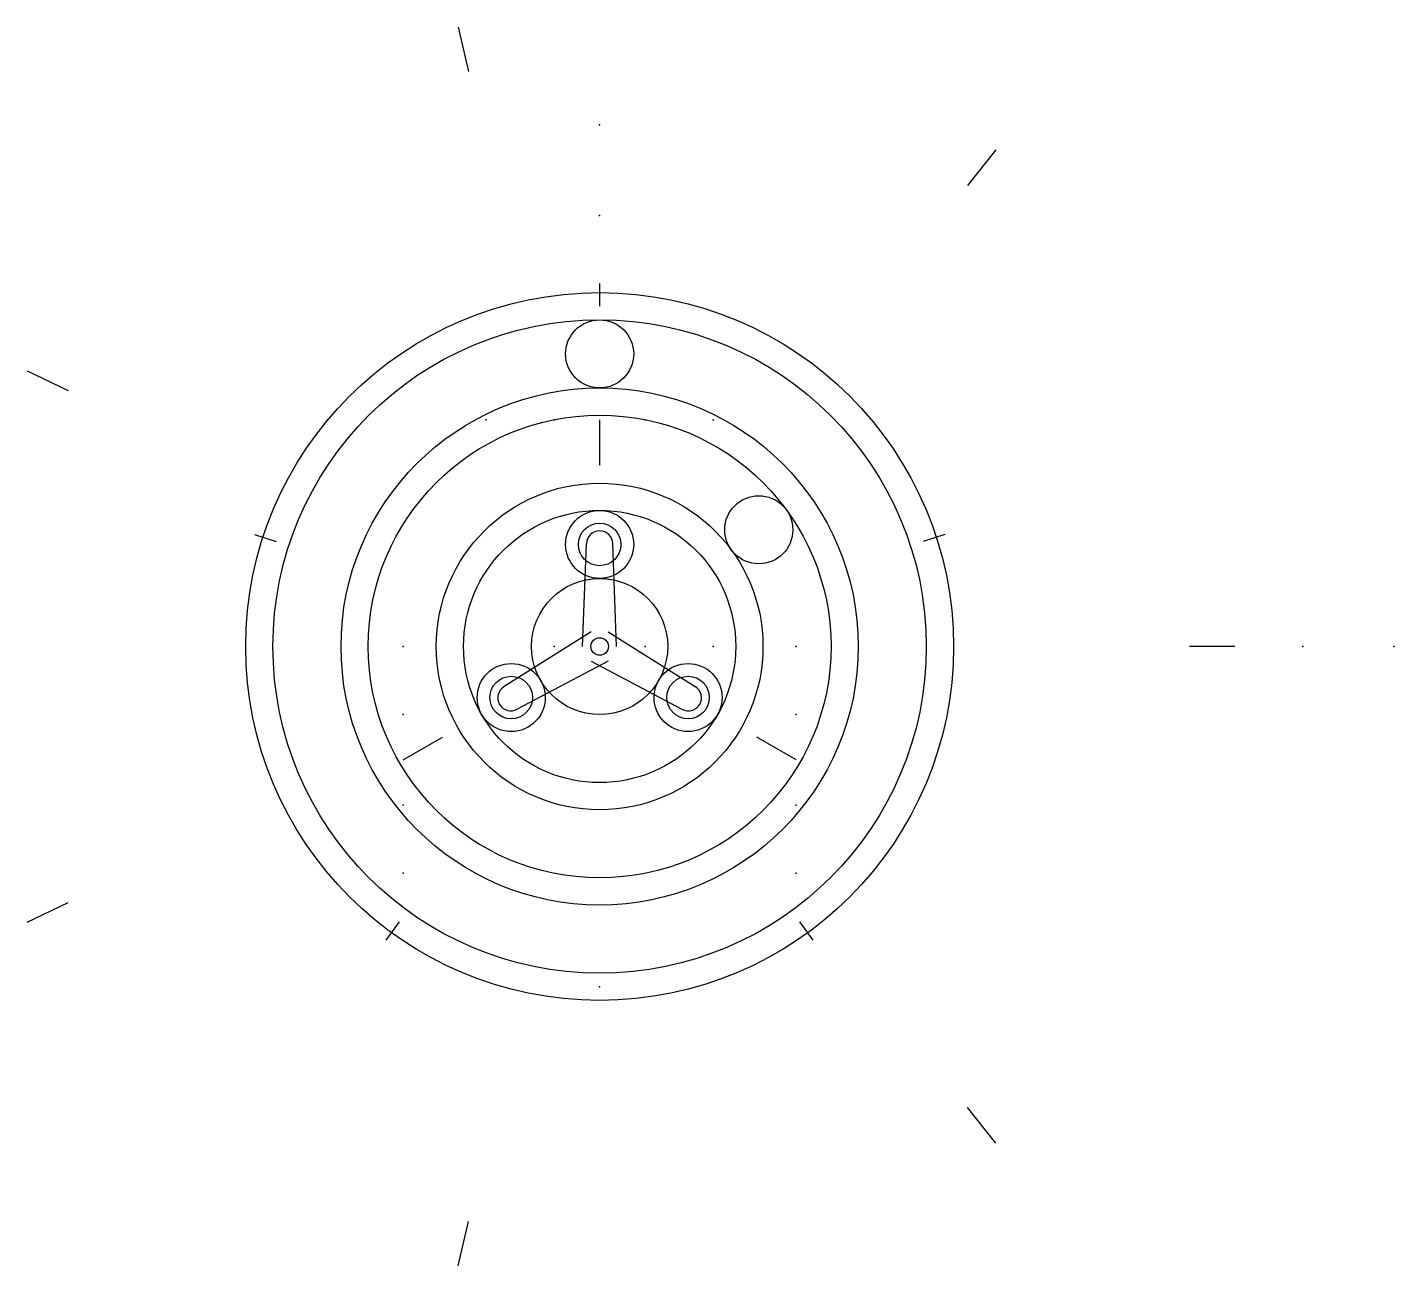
# Model space of a CAD drawing. Header units: inches. Extents: x -252 to 350, y -273 to 273.
import ezdxf

# ---------------------------------------------------------------- set-up
doc = ezdxf.new("R2010")
doc.units = ezdxf.units.IN
doc.header["$MEASUREMENT"] = 0

# ---------------------------------------------------------------- blocks, each defined once
blk = doc.blocks.new('*U2')
blk.add_line((10, 0), (-10, 0))
blk = doc.blocks.new('*U3')
at = {"color": 0, "linetype": 'ByBlock', "lineweight": -2, "transparency": 16777216}
for p, rotation in [((-60.08, 263.23), 102.8571428571428), ((168.34, 211.09), 51.4285714285714), ((-243.26, 117.15), 154.2857142857142), ((-243.26, -117.15), 205.7142857142856), ((168.34, -211.09), 308.5714285714285), ((-60.08, -263.23), 257.1428571428571)]:
    blk.add_blockref('*U2', p, dxfattribs=dict(at, rotation=rotation))
blk.add_blockref('*U2', (270, 0), dxfattribs=at)
blk = doc.blocks.new('*U4')
blk.add_line((0, 5), (0, -5))
blk = doc.blocks.new('*U5')
at = {"color": 0, "linetype": 'ByBlock', "lineweight": -2, "transparency": 16777216}
blk.add_blockref('*U4', (0, 155), dxfattribs=at)
for p, rotation in [((-147.41, 47.9), 71.99999999999997), ((147.41, 47.9), 287.9999999999999), ((-91.11, -125.4), 143.9999999999999), ((91.11, -125.4), 215.9999999999999)]:
    blk.add_blockref('*U4', p, dxfattribs=dict(at, rotation=rotation))
blk = doc.blocks.new('*U6')
blk.add_line((8.66, -5), (-8.66, 5))
blk = doc.blocks.new('*U7')
at = {"color": 0, "linetype": 'ByBlock', "lineweight": -2, "transparency": 16777216}
for p, rotation in [((0, 90), 119.9999999999999), ((-77.94, -45), 240)]:
    blk.add_blockref('*U6', p, dxfattribs=dict(at, rotation=rotation))
blk.add_blockref('*U6', (77.94, -45), dxfattribs=at)
blk = doc.blocks.new('*U8')
for p, q in [((-7.5, -25.5), (-5.77, 19.73)), ((7.5, -25.5), (5.77, 19.73))]:
    blk.add_line(p, q)
blk.add_arc((0, 19.73), 5.77, 0, 180)
blk = doc.blocks.new('*U9')
at = {"color": 0, "linetype": 'ByBlock', "lineweight": -2, "transparency": 16777216}
blk.add_blockref('*U8', (0, 25.5), dxfattribs=at)
for p, rotation in [((-22.08, -12.75), 120), ((22.08, -12.75), 240)]:
    blk.add_blockref('*U8', p, dxfattribs=dict(at, rotation=rotation))

msp = doc.modelspace()

# ---------------------------------------------------------------- linework, layer by layer
for centre, radius in [((0, 0), 156), ((0, 0), 144), ((0, 129), 15), ((0, 0), 114), ((0, 0), 102), ((0, 0), 72), ((70.15, 51.46), 15), ((0, 0), 60), ((0, 45), 15), ((0, 45), 9.38), ((0, 0), 30), ((0, 0), 3.85), ((-38.97, -22.5), 15), ((38.97, -22.5), 15), ((-38.97, -22.5), 9.38), ((38.97, -22.5), 9.38)]:
    msp.add_circle(centre, radius)
for p in [(0, 230), (0, 190), (-50, 100), (-20, 100), (20, 100), (50, 100), (50, 0), (310, 0), (350, 0), (-86.6, 0), (-20, 0), (20, 0), (86.6, 0), (86.6, 0), (-86.6, -30), (86.6, -30), (-86.6, -70), (86.6, -70), (-86.6, -100), (86.6, -100), (86.6, -100), (0, -150)]:
    msp.add_point(p)

# ---------------------------------------------------------------- block references
for name in ['*U3', '*U5', '*U7', '*U9']:
    msp.add_blockref(name, (0, 0))

doc.saveas('drawing.dxf')
